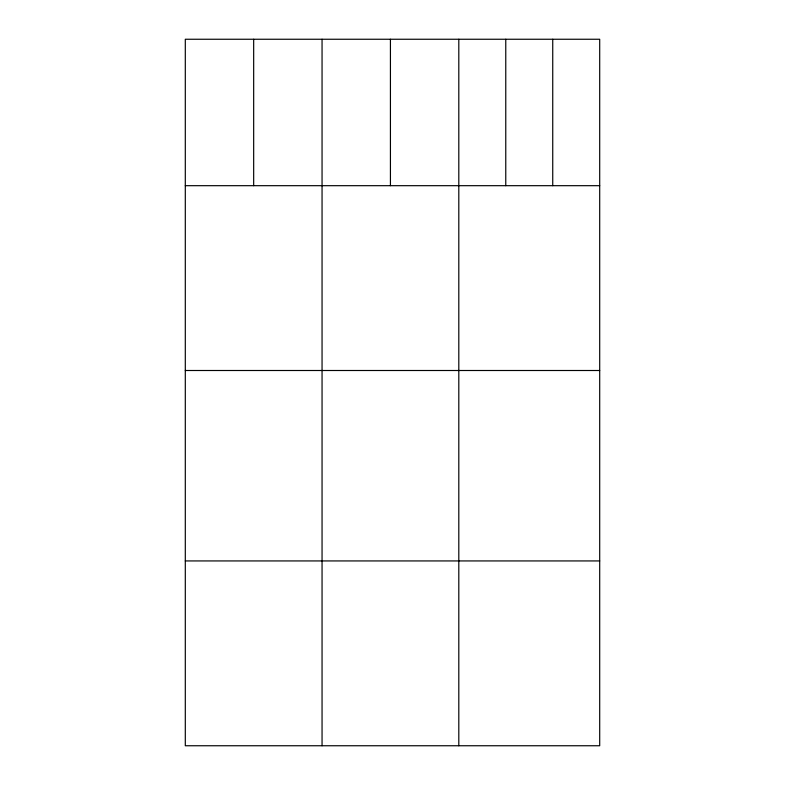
<?xml version="1.0" encoding="UTF-8"?>
<svg xmlns="http://www.w3.org/2000/svg" width="785" height="785" viewBox="0 0 785 785"><rect width="100%" height="100%" fill="white"/><g stroke="black" fill="none" stroke-linecap="round" stroke-linejoin="round"><path stroke-width="1.18" d="M599.701 185.682L599.701 745.75L185.299 745.75L185.299 39.25L599.701 39.25L599.701 185.682L185.299 185.682M185.299 370.5L599.701 370.5M185.299 560.932L599.701 560.932M552.738 39.25L552.738 185.682M505.766 39.25L505.766 185.682M458.803 39.25L458.803 745.75M390.43 39.25L390.43 185.682M322.056 39.25L322.056 745.75M253.673 39.25L253.673 185.682"/></g></svg>
